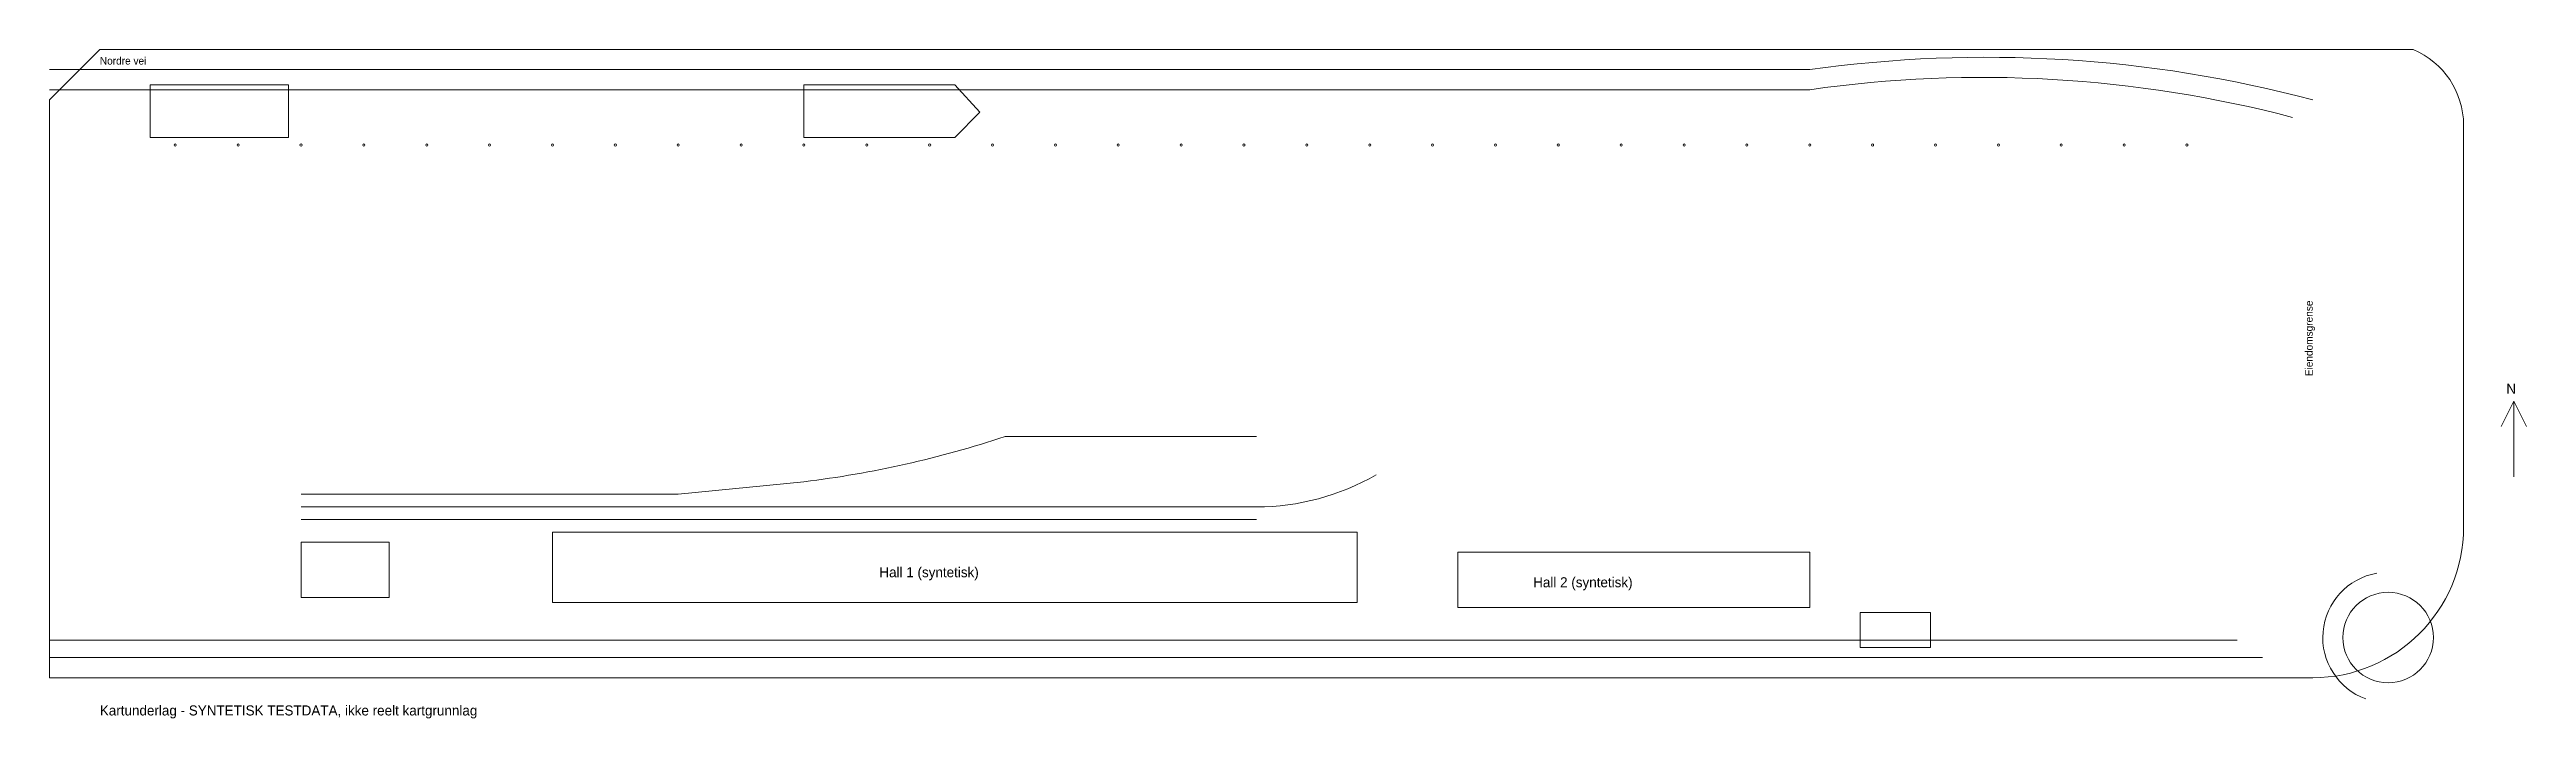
# Model space of a CAD drawing. Header units: metres. Extents: x 0 to 985, y -36 to 230.
import ezdxf

# ---------------------------------------------------------------- set-up
doc = ezdxf.new("R2010")
doc.units = ezdxf.units.M
for name, color, linetype, lineweight in [('BYGG', 8, 'Continuous', 0), ('EIENDOM', 1, 'Continuous', 0), ('MAST', 5, 'Continuous', 0), ('SPOR_EKSISTERENDE', 3, 'Continuous', 0), ('TEKST', 7, 'Continuous', 0), ('VEG', 9, 'Continuous', 0)]:
    doc.layers.add(name, color=color, linetype=linetype, lineweight=lineweight)

msp = doc.modelspace()

# ---------------------------------------------------------------- linework, layer by layer
at = {"layer": 'BYGG'}
for points in [[(40, 195), (95, 195), (95, 216), (40, 216)], [(300, 195), (360, 195), (370, 205), (360, 216), (300, 216)], [(100, 12), (135, 12), (135, 34), (100, 34)], [(200, 10), (520, 10), (520, 38), (200, 38)], [(560, 8), (700, 8), (700, 30), (560, 30)], [(720, -8), (748, -8), (748, 6), (720, 6)]]:
    msp.add_lwpolyline(points, close=True, dxfattribs=at)
at = {"layer": 'EIENDOM'}
msp.add_lwpolyline([(0, -20), (900, -20, 0.4142), (960, 40), (960, 200, 0.3), (940, 230), (20, 230), (0, 210)], format="xyb", close=True, dxfattribs=at)
at = {"layer": 'MAST'}
for centre in [(50, 192), (75, 192), (100, 192), (125, 192), (150, 192), (175, 192), (200, 192), (225, 192), (250, 192), (275, 192), (300, 192), (325, 192), (350, 192), (375, 192), (400, 192), (425, 192), (450, 192), (475, 192), (500, 192), (525, 192), (550, 192), (575, 192), (600, 192), (625, 192), (650, 192), (675, 192), (700, 192), (725, 192), (750, 192), (775, 192), (800, 192), (825, 192), (850, 192)]:
    msp.add_circle(centre, 0.4, dxfattribs=at)
at = {"layer": 'SPOR_EKSISTERENDE'}
for p, q in [((100, 48), (480, 48)), ((100, 43), (480, 43))]:
    msp.add_line(p, q, dxfattribs=at)
msp.add_lwpolyline([(100, 53), (250, 53), (300, 58, 0.05), (380, 76), (480, 76)], format="xyb", dxfattribs=at)
msp.add_arc((480, 143), 95, 270, 300, dxfattribs=at)
at = {"layer": 'TEKST'}
for p, q in [((980, 90), (975, 80)), ((980, 60), (980, 90)), ((980, 90), (985, 80))]:
    msp.add_line(p, q, dxfattribs=at)
at = {"layer": 'VEG'}
for p, q in [((0, -5), (870, -5)), ((0, -12), (880, -12))]:
    msp.add_line(p, q, dxfattribs=at)
for points in [[(0, 222), (400, 222), (700, 222, -0.1), (900, 210)], [(0, 214), (400, 214), (700, 214, -0.1), (892, 203)]]:
    msp.add_lwpolyline(points, format="xyb", dxfattribs=at)
msp.add_circle((930, -4), 18, dxfattribs=at)
msp.add_arc((930, -4), 26, 100, 250, dxfattribs=at)

# ---------------------------------------------------------------- texts
at = {"layer": 'TEKST'}
for s, height, p in [('Nordre vei', 3, (20, 224)), ('N', 4, (977, 93)), ('Hall 1 (syntetisk)', 4, (330, 20)), ('Hall 2 (syntetisk)', 4, (590, 16)), ('Kartunderlag - SYNTETISK TESTDATA, ikke reelt kartgrunnlag', 4, (20, -35))]:
    msp.add_text(s, height=height, dxfattribs=at).set_placement(p)
msp.add_text('Eiendomsgrense', height=3, rotation=90, dxfattribs=at).set_placement((900, 100))

doc.saveas('drawing.dxf')
